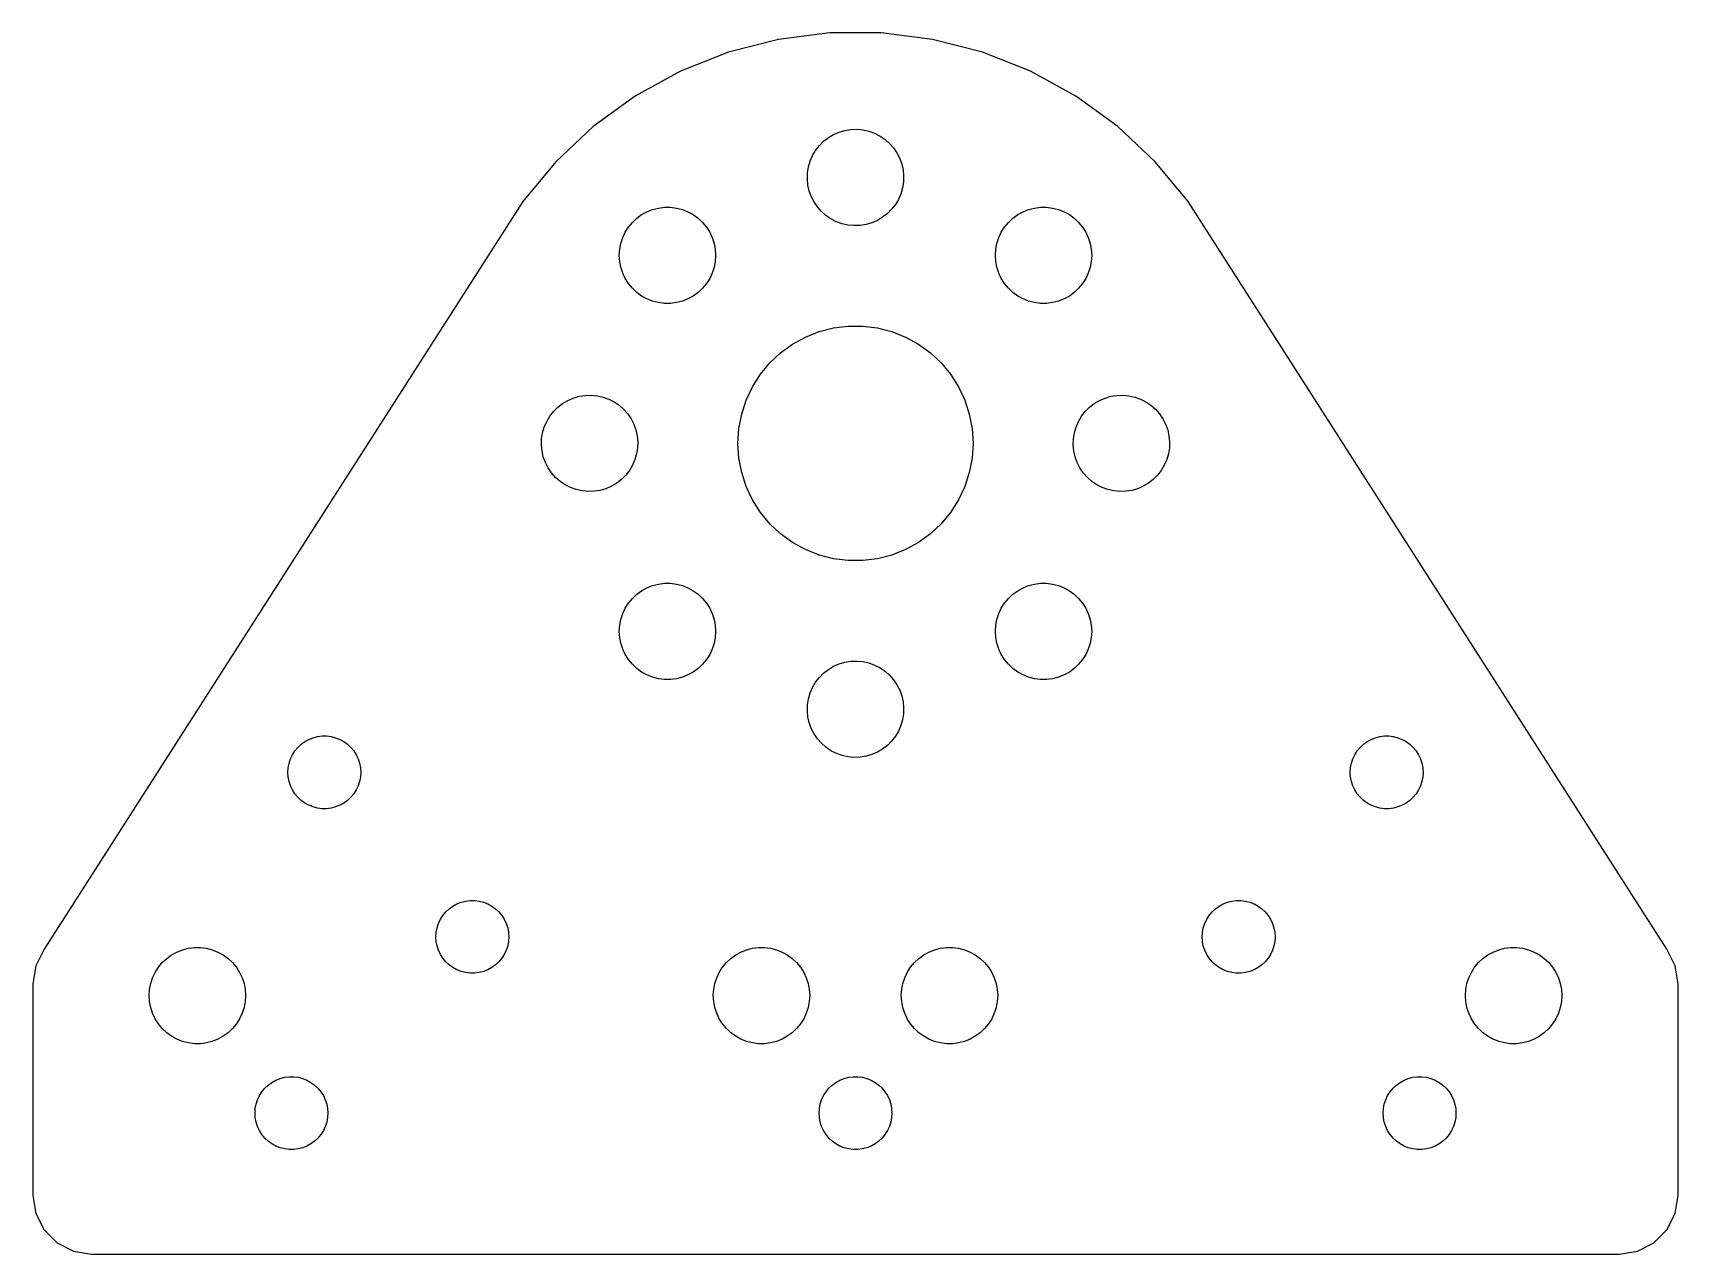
# Model space of a CAD drawing. Header units: metres. Extents: x -35 to 35, y -34.5 to 17.5.
import ezdxf

# ---------------------------------------------------------------- set-up
doc = ezdxf.new("R2010")
doc.units = ezdxf.units.M

msp = doc.modelspace()

# ---------------------------------------------------------------- linework, layer by layer
for p, q in [((-3.27916, 17.19), (-5.40779, 16.6435)), ((-1.09883, 17.4655), (-3.27916, 17.19)), ((1.09883, 17.4655), (-1.09883, 17.4655)), ((3.27916, 17.19), (1.09883, 17.4655)), ((5.40779, 16.6435), (3.27916, 17.19)), ((-5.40779, 16.6435), (-7.45113, 15.8345)), ((7.45113, 15.8345), (5.40779, 16.6435)), ((-7.45113, 15.8345), (-9.37697, 14.7757)), ((9.37697, 14.7757), (7.45113, 15.8345)), ((-9.37697, 14.7757), (-11.1549, 13.484)), ((11.1549, 13.484), (9.37697, 14.7757)), ((-11.1549, 13.484), (-12.7569, 11.9796)), ((-0.694412, 13.2425), (-0.447189, 13.3143)), ((-0.447189, 13.3143), (-0.192917, 13.3546)), ((-0.192917, 13.3546), (0.064377, 13.3627)), ((0.064377, 13.3627), (0.320679, 13.3385)), ((0.320679, 13.3385), (0.57193, 13.2823)), ((12.7569, 11.9796), (11.1549, 13.484)), ((-1.69551, 12.466), (-1.53772, 12.6694)), ((-1.53772, 12.6694), (-1.35568, 12.8514)), ((-1.35568, 12.8514), (-1.15227, 13.0092)), ((-1.15227, 13.0092), (-0.930679, 13.1403)), ((-0.930679, 13.1403), (-0.694412, 13.2425)), ((0.57193, 13.2823), (0.814148, 13.1951)), ((0.814148, 13.1951), (1.04353, 13.0782)), ((1.04353, 13.0782), (1.25645, 12.9335)), ((1.25645, 12.9335), (1.44955, 12.7633)), ((1.44955, 12.7633), (1.61981, 12.5702)), ((-12.7569, 11.9796), (-14.1578, 10.2862)), ((-2.00063, 11.7609), (-1.9288, 12.0081)), ((-1.9288, 12.0081), (-1.82655, 12.2444)), ((-1.82655, 12.2444), (-1.69551, 12.466)), ((1.61981, 12.5702), (1.76451, 12.3572)), ((1.76451, 12.3572), (1.88139, 12.1279)), ((1.88139, 12.1279), (1.9686, 11.8856)), ((14.1578, 10.2862), (12.7569, 11.9796)), ((-2.04898, 11.2493), (-2.04089, 11.5066)), ((-2.02475, 10.993), (-2.04898, 11.2493)), ((-2.04089, 11.5066), (-2.00063, 11.7609)), ((1.9686, 11.8856), (2.02475, 11.6344)), ((2.02475, 11.6344), (2.04898, 11.3781)), ((2.04898, 11.3781), (2.04089, 11.1208)), ((-1.9686, 10.7418), (-2.02475, 10.993)), ((-1.88139, 10.4995), (-1.9686, 10.7418)), ((1.9288, 10.6193), (1.82655, 10.383)), ((2.00063, 10.8665), (1.9288, 10.6193)), ((2.04089, 11.1208), (2.00063, 10.8665)), ((-14.1578, 10.2862), (-34.5225, -21.5305)), ((-9.09843, 9.73087), (-8.87283, 9.85489)), ((-8.87283, 9.85489), (-8.63348, 9.94966)), ((-8.63348, 9.94966), (-8.38412, 10.0137)), ((-8.38412, 10.0137), (-8.12871, 10.0459)), ((-8.12871, 10.0459), (-7.87128, 10.0459)), ((-7.87128, 10.0459), (-7.61586, 10.0137)), ((-7.61586, 10.0137), (-7.3665, 9.94966)), ((-7.3665, 9.94966), (-7.12715, 9.85489)), ((-7.12715, 9.85489), (-6.90155, 9.73087)), ((-1.76451, 10.2702), (-1.88139, 10.4995)), ((-1.61981, 10.0572), (-1.76451, 10.2702)), ((-1.44955, 9.86414), (-1.61981, 10.0572)), ((-1.25645, 9.69388), (-1.44955, 9.86414)), ((1.53772, 9.95801), (1.35568, 9.77597)), ((1.69551, 10.1614), (1.53772, 9.95801)), ((1.82655, 10.383), (1.69551, 10.1614)), ((6.90155, 9.73087), (7.12715, 9.85489)), ((7.12715, 9.85489), (7.3665, 9.94966)), ((7.3665, 9.94966), (7.61586, 10.0137)), ((7.61586, 10.0137), (7.87128, 10.0459)), ((7.87128, 10.0459), (8.12871, 10.0459)), ((8.12871, 10.0459), (8.38412, 10.0137)), ((8.38412, 10.0137), (8.63348, 9.94966)), ((8.63348, 9.94966), (8.87283, 9.85489)), ((8.87283, 9.85489), (9.09843, 9.73087)), ((34.5225, -21.5305), (14.1578, 10.2862)), ((-9.79642, 8.98759), (-9.65848, 9.20496)), ((-9.65848, 9.20496), (-9.49438, 9.40332)), ((-9.49438, 9.40332), (-9.30672, 9.57954)), ((-9.30672, 9.57954), (-9.09843, 9.73087)), ((-6.90155, 9.73087), (-6.69327, 9.57954)), ((-6.69327, 9.57954), (-6.5056, 9.40332)), ((-6.5056, 9.40332), (-6.34151, 9.20496)), ((-6.34151, 9.20496), (-6.20357, 8.98759)), ((-1.04353, 9.54918), (-1.25645, 9.69388)), ((-0.814148, 9.4323), (-1.04353, 9.54918)), ((-0.57193, 9.34509), (-0.814148, 9.4323)), ((-0.320679, 9.28894), (-0.57193, 9.34509)), ((-0.064377, 9.26471), (-0.320679, 9.28894)), ((0.192917, 9.2728), (-0.064377, 9.26471)), ((0.447189, 9.31306), (0.192917, 9.2728)), ((0.694412, 9.3849), (0.447189, 9.31306)), ((0.930679, 9.48714), (0.694412, 9.3849)), ((1.15227, 9.61818), (0.930679, 9.48714)), ((1.35568, 9.77597), (1.15227, 9.61818)), ((6.20357, 8.98759), (6.34151, 9.20496)), ((6.34151, 9.20496), (6.5056, 9.40332)), ((6.5056, 9.40332), (6.69327, 9.57954)), ((6.69327, 9.57954), (6.90155, 9.73087)), ((9.09843, 9.73087), (9.30672, 9.57954)), ((9.30672, 9.57954), (9.49438, 9.40332)), ((9.49438, 9.40332), (9.65848, 9.20496)), ((9.65848, 9.20496), (9.79642, 8.98759)), ((-10.0338, 8.25693), (-9.98558, 8.50981)), ((-9.98558, 8.50981), (-9.90604, 8.75465)), ((-9.90604, 8.75465), (-9.79642, 8.98759)), ((-6.20357, 8.98759), (-6.09395, 8.75465)), ((-6.09395, 8.75465), (-6.0144, 8.50981)), ((-6.0144, 8.50981), (-5.96616, 8.25693)), ((5.96616, 8.25693), (6.0144, 8.50981)), ((6.0144, 8.50981), (6.09395, 8.75465)), ((6.09395, 8.75465), (6.20357, 8.98759)), ((9.79642, 8.98759), (9.90604, 8.75465)), ((9.90604, 8.75465), (9.98558, 8.50981)), ((9.98558, 8.50981), (10.0338, 8.25693)), ((-10.05, 8), (-10.0338, 8.25693)), ((-10.0338, 7.74306), (-10.05, 8)), ((-9.98558, 7.49017), (-10.0338, 7.74306)), ((-5.96616, 7.74306), (-6.0144, 7.49017)), ((-5.96616, 8.25693), (-5.95, 8)), ((-5.95, 8), (-5.96616, 7.74306)), ((5.95, 8), (5.96616, 8.25693)), ((5.96616, 7.74306), (5.95, 8)), ((6.0144, 7.49017), (5.96616, 7.74306)), ((10.0338, 7.74306), (9.98558, 7.49017)), ((10.0338, 8.25693), (10.05, 8)), ((10.05, 8), (10.0338, 7.74306)), ((-9.90604, 7.24533), (-9.98558, 7.49017)), ((-9.79642, 7.01239), (-9.90604, 7.24533)), ((-9.65848, 6.79503), (-9.79642, 7.01239)), ((-6.20357, 7.01239), (-6.34151, 6.79503)), ((-6.09395, 7.24533), (-6.20357, 7.01239)), ((-6.0144, 7.49017), (-6.09395, 7.24533)), ((6.09395, 7.24533), (6.0144, 7.49017)), ((6.20357, 7.01239), (6.09395, 7.24533)), ((6.34151, 6.79503), (6.20357, 7.01239)), ((9.79642, 7.01239), (9.65848, 6.79503)), ((9.90604, 7.24533), (9.79642, 7.01239)), ((9.98558, 7.49017), (9.90604, 7.24533)), ((-9.49438, 6.59666), (-9.65848, 6.79503)), ((-9.30672, 6.42044), (-9.49438, 6.59666)), ((-9.09843, 6.26912), (-9.30672, 6.42044)), ((-6.69327, 6.42044), (-6.90155, 6.26912)), ((-6.5056, 6.59666), (-6.69327, 6.42044)), ((-6.34151, 6.79503), (-6.5056, 6.59666)), ((6.5056, 6.59666), (6.34151, 6.79503)), ((6.69327, 6.42044), (6.5056, 6.59666)), ((6.90155, 6.26912), (6.69327, 6.42044)), ((9.30672, 6.42044), (9.09843, 6.26912)), ((9.49438, 6.59666), (9.30672, 6.42044)), ((9.65848, 6.79503), (9.49438, 6.59666)), ((-8.87283, 6.1451), (-9.09843, 6.26912)), ((-8.63348, 6.05032), (-8.87283, 6.1451)), ((-8.38412, 5.9863), (-8.63348, 6.05032)), ((-8.12871, 5.95404), (-8.38412, 5.9863)), ((-7.87128, 5.95404), (-8.12871, 5.95404)), ((-7.61586, 5.9863), (-7.87128, 5.95404)), ((-7.3665, 6.05032), (-7.61586, 5.9863)), ((-7.12715, 6.1451), (-7.3665, 6.05032)), ((-6.90155, 6.26912), (-7.12715, 6.1451)), ((7.12715, 6.1451), (6.90155, 6.26912)), ((7.3665, 6.05032), (7.12715, 6.1451)), ((7.61586, 5.9863), (7.3665, 6.05032)), ((7.87128, 5.95404), (7.61586, 5.9863)), ((8.12871, 5.95404), (7.87128, 5.95404)), ((8.38412, 5.9863), (8.12871, 5.95404)), ((8.63348, 6.05032), (8.38412, 5.9863)), ((8.87283, 6.1451), (8.63348, 6.05032)), ((9.09843, 6.26912), (8.87283, 6.1451)), ((-1.54507, 4.75528), (-0.936905, 4.91142)), ((-0.936905, 4.91142), (-0.31395, 4.99013)), ((-0.31395, 4.99013), (0.31395, 4.99013)), ((0.31395, 4.99013), (0.936905, 4.91142)), ((0.936905, 4.91142), (1.54507, 4.75528)), ((-3.18712, 3.85255), (-2.67912, 4.22163)), ((-2.67912, 4.22163), (-2.12889, 4.52412)), ((-2.12889, 4.52412), (-1.54507, 4.75528)), ((1.54507, 4.75528), (2.12889, 4.52412)), ((2.12889, 4.52412), (2.67912, 4.22163)), ((2.67912, 4.22163), (3.18712, 3.85255)), ((-3.64484, 3.42273), (-3.18712, 3.85255)), ((3.18712, 3.85255), (3.64484, 3.42273)), ((-4.38153, 2.40877), (-4.04507, 2.93892)), ((-4.04507, 2.93892), (-3.64484, 3.42273)), ((3.64484, 3.42273), (4.04507, 2.93892)), ((4.04507, 2.93892), (4.38153, 2.40877)), ((-4.64888, 1.84062), (-4.38153, 2.40877)), ((4.38153, 2.40877), (4.64888, 1.84062)), ((-12.8514, 1.35568), (-12.6694, 1.53772)), ((-12.6694, 1.53772), (-12.466, 1.69551)), ((-12.466, 1.69551), (-12.2444, 1.82655)), ((-12.2444, 1.82655), (-12.0081, 1.9288)), ((-12.0081, 1.9288), (-11.7609, 2.00063)), ((-11.7609, 2.00063), (-11.5066, 2.04089)), ((-11.5066, 2.04089), (-11.2493, 2.04898)), ((-11.2493, 2.04898), (-10.993, 2.02475)), ((-10.993, 2.02475), (-10.7418, 1.9686)), ((-10.7418, 1.9686), (-10.4995, 1.88139)), ((-10.4995, 1.88139), (-10.2702, 1.76451)), ((-10.2702, 1.76451), (-10.0572, 1.61981)), ((-10.0572, 1.61981), (-9.86414, 1.44955)), ((-9.86414, 1.44955), (-9.69388, 1.25645)), ((-4.84291, 1.24344), (-4.64888, 1.84062)), ((4.64888, 1.84062), (4.84291, 1.24344)), ((9.77597, 1.35568), (9.95801, 1.53772)), ((9.95801, 1.53772), (10.1614, 1.69551)), ((10.1614, 1.69551), (10.383, 1.82655)), ((10.383, 1.82655), (10.6193, 1.9288)), ((10.6193, 1.9288), (10.8665, 2.00063)), ((10.8665, 2.00063), (11.1208, 2.04089)), ((11.1208, 2.04089), (11.3781, 2.04898)), ((11.3781, 2.04898), (11.6344, 2.02475)), ((11.6344, 2.02475), (11.8856, 1.9686)), ((11.8856, 1.9686), (12.1279, 1.88139)), ((12.1279, 1.88139), (12.3572, 1.76451)), ((12.3572, 1.76451), (12.5702, 1.61981)), ((12.5702, 1.61981), (12.7633, 1.44955)), ((12.7633, 1.44955), (12.9335, 1.25645)), ((-13.2425, 0.694412), (-13.1403, 0.930679)), ((-13.1403, 0.930679), (-13.0092, 1.15227)), ((-13.0092, 1.15227), (-12.8514, 1.35568)), ((-9.69388, 1.25645), (-9.54918, 1.04353)), ((-9.54918, 1.04353), (-9.4323, 0.814148)), ((-9.4323, 0.814148), (-9.34509, 0.57193)), ((-4.96057, 0.626663), (-4.84291, 1.24344)), ((4.84291, 1.24344), (4.96057, 0.626663)), ((9.3849, 0.694412), (9.48714, 0.930679)), ((9.48714, 0.930679), (9.61818, 1.15227)), ((9.61818, 1.15227), (9.77597, 1.35568)), ((12.9335, 1.25645), (13.0782, 1.04353)), ((13.0782, 1.04353), (13.1951, 0.814148)), ((13.1951, 0.814148), (13.2823, 0.57193)), ((-13.3627, -0.064377), (-13.3546, 0.192917)), ((-13.3546, 0.192917), (-13.3143, 0.447189)), ((-13.3143, 0.447189), (-13.2425, 0.694412)), ((-9.34509, 0.57193), (-9.28894, 0.320679)), ((-9.28894, 0.320679), (-9.26471, 0.064377)), ((-9.26471, 0.064377), (-9.2728, -0.192917)), ((-5, 0), (-4.96057, 0.626663)), ((-4.96057, -0.626663), (-5, 0)), ((4.96057, 0.626663), (5, 0)), ((5, 0), (4.96057, -0.626663)), ((9.26471, -0.064377), (9.2728, 0.192917)), ((9.2728, 0.192917), (9.31306, 0.447189)), ((9.31306, 0.447189), (9.3849, 0.694412)), ((13.2823, 0.57193), (13.3385, 0.320679)), ((13.3385, 0.320679), (13.3627, 0.064377)), ((13.3627, 0.064377), (13.3546, -0.192917)), ((-13.3385, -0.320679), (-13.3627, -0.064377)), ((-13.2823, -0.57193), (-13.3385, -0.320679)), ((-13.1951, -0.814148), (-13.2823, -0.57193)), ((-9.3849, -0.694412), (-9.48714, -0.930679)), ((-9.31306, -0.447189), (-9.3849, -0.694412)), ((-9.2728, -0.192917), (-9.31306, -0.447189)), ((-4.84291, -1.24344), (-4.96057, -0.626663)), ((4.96057, -0.626663), (4.84291, -1.24344)), ((9.28894, -0.320679), (9.26471, -0.064377)), ((9.34509, -0.57193), (9.28894, -0.320679)), ((9.4323, -0.814148), (9.34509, -0.57193)), ((13.2425, -0.694412), (13.1403, -0.930679)), ((13.3143, -0.447189), (13.2425, -0.694412)), ((13.3546, -0.192917), (13.3143, -0.447189)), ((-13.0782, -1.04353), (-13.1951, -0.814148)), ((-12.9335, -1.25645), (-13.0782, -1.04353)), ((-12.7633, -1.44955), (-12.9335, -1.25645)), ((-9.77597, -1.35568), (-9.95801, -1.53772)), ((-9.61818, -1.15227), (-9.77597, -1.35568)), ((-9.48714, -0.930679), (-9.61818, -1.15227)), ((-4.64888, -1.84062), (-4.84291, -1.24344)), ((4.84291, -1.24344), (4.64888, -1.84062)), ((9.54918, -1.04353), (9.4323, -0.814148)), ((9.69388, -1.25645), (9.54918, -1.04353)), ((9.86414, -1.44955), (9.69388, -1.25645)), ((12.8514, -1.35568), (12.6694, -1.53772)), ((13.0092, -1.15227), (12.8514, -1.35568)), ((13.1403, -0.930679), (13.0092, -1.15227)), ((-12.5702, -1.61981), (-12.7633, -1.44955)), ((-12.3572, -1.76451), (-12.5702, -1.61981)), ((-12.1279, -1.88139), (-12.3572, -1.76451)), ((-11.8856, -1.9686), (-12.1279, -1.88139)), ((-11.6344, -2.02475), (-11.8856, -1.9686)), ((-11.3781, -2.04898), (-11.6344, -2.02475)), ((-11.1208, -2.04089), (-11.3781, -2.04898)), ((-10.8665, -2.00063), (-11.1208, -2.04089)), ((-10.6193, -1.9288), (-10.8665, -2.00063)), ((-10.383, -1.82655), (-10.6193, -1.9288)), ((-10.1614, -1.69551), (-10.383, -1.82655)), ((-9.95801, -1.53772), (-10.1614, -1.69551)), ((-4.38153, -2.40877), (-4.64888, -1.84062)), ((4.64888, -1.84062), (4.38153, -2.40877)), ((10.0572, -1.61981), (9.86414, -1.44955)), ((10.2702, -1.76451), (10.0572, -1.61981)), ((10.4995, -1.88139), (10.2702, -1.76451)), ((10.7418, -1.9686), (10.4995, -1.88139)), ((10.993, -2.02475), (10.7418, -1.9686)), ((11.2493, -2.04898), (10.993, -2.02475)), ((11.5066, -2.04089), (11.2493, -2.04898)), ((11.7609, -2.00063), (11.5066, -2.04089)), ((12.0081, -1.9288), (11.7609, -2.00063)), ((12.2444, -1.82655), (12.0081, -1.9288)), ((12.466, -1.69551), (12.2444, -1.82655)), ((12.6694, -1.53772), (12.466, -1.69551)), ((-4.04507, -2.93892), (-4.38153, -2.40877)), ((4.38153, -2.40877), (4.04507, -2.93892)), ((-3.64484, -3.42273), (-4.04507, -2.93892)), ((-3.18712, -3.85255), (-3.64484, -3.42273)), ((3.64484, -3.42273), (3.18712, -3.85255)), ((4.04507, -2.93892), (3.64484, -3.42273)), ((-2.67912, -4.22163), (-3.18712, -3.85255)), ((3.18712, -3.85255), (2.67912, -4.22163)), ((-2.12889, -4.52412), (-2.67912, -4.22163)), ((-1.54507, -4.75528), (-2.12889, -4.52412)), ((-0.936905, -4.91142), (-1.54507, -4.75528)), ((1.54507, -4.75528), (0.936905, -4.91142)), ((2.12889, -4.52412), (1.54507, -4.75528)), ((2.67912, -4.22163), (2.12889, -4.52412)), ((-0.31395, -4.99013), (-0.936905, -4.91142)), ((0.31395, -4.99013), (-0.31395, -4.99013)), ((0.936905, -4.91142), (0.31395, -4.99013)), ((-9.30672, -6.42044), (-9.09843, -6.26912)), ((-9.09843, -6.26912), (-8.87283, -6.1451)), ((-8.87283, -6.1451), (-8.63348, -6.05032)), ((-8.63348, -6.05032), (-8.38412, -5.9863)), ((-8.38412, -5.9863), (-8.12871, -5.95404)), ((-8.12871, -5.95404), (-7.87128, -5.95404)), ((-7.87128, -5.95404), (-7.61586, -5.9863)), ((-7.61586, -5.9863), (-7.3665, -6.05032)), ((-7.3665, -6.05032), (-7.12715, -6.1451)), ((-7.12715, -6.1451), (-6.90155, -6.26912)), ((-6.90155, -6.26912), (-6.69327, -6.42044)), ((6.69327, -6.42044), (6.90155, -6.26912)), ((6.90155, -6.26912), (7.12715, -6.1451)), ((7.12715, -6.1451), (7.3665, -6.05032)), ((7.3665, -6.05032), (7.61586, -5.9863)), ((7.61586, -5.9863), (7.87128, -5.95404)), ((7.87128, -5.95404), (8.12871, -5.95404)), ((8.12871, -5.95404), (8.38412, -5.9863)), ((8.38412, -5.9863), (8.63348, -6.05032)), ((8.63348, -6.05032), (8.87283, -6.1451)), ((8.87283, -6.1451), (9.09843, -6.26912)), ((9.09843, -6.26912), (9.30672, -6.42044)), ((-9.79642, -7.01239), (-9.65848, -6.79503)), ((-9.65848, -6.79503), (-9.49438, -6.59666)), ((-9.49438, -6.59666), (-9.30672, -6.42044)), ((-6.69327, -6.42044), (-6.5056, -6.59666)), ((-6.5056, -6.59666), (-6.34151, -6.79503)), ((-6.34151, -6.79503), (-6.20357, -7.01239)), ((6.20357, -7.01239), (6.34151, -6.79503)), ((6.34151, -6.79503), (6.5056, -6.59666)), ((6.5056, -6.59666), (6.69327, -6.42044)), ((9.30672, -6.42044), (9.49438, -6.59666)), ((9.49438, -6.59666), (9.65848, -6.79503)), ((9.65848, -6.79503), (9.79642, -7.01239)), ((-10.0338, -7.74306), (-9.98558, -7.49017)), ((-9.98558, -7.49017), (-9.90604, -7.24533)), ((-9.90604, -7.24533), (-9.79642, -7.01239)), ((-6.20357, -7.01239), (-6.09395, -7.24533)), ((-6.09395, -7.24533), (-6.0144, -7.49017)), ((-6.0144, -7.49017), (-5.96616, -7.74306)), ((5.96616, -7.74306), (6.0144, -7.49017)), ((6.0144, -7.49017), (6.09395, -7.24533)), ((6.09395, -7.24533), (6.20357, -7.01239)), ((9.79642, -7.01239), (9.90604, -7.24533)), ((9.90604, -7.24533), (9.98558, -7.49017)), ((9.98558, -7.49017), (10.0338, -7.74306)), ((-10.05, -8), (-10.0338, -7.74306)), ((-10.0338, -8.25693), (-10.05, -8)), ((-9.98558, -8.50981), (-10.0338, -8.25693)), ((-5.96616, -8.25693), (-6.0144, -8.50981)), ((-5.96616, -7.74306), (-5.95, -8)), ((-5.95, -8), (-5.96616, -8.25693)), ((5.95, -8), (5.96616, -7.74306)), ((5.96616, -8.25693), (5.95, -8)), ((6.0144, -8.50981), (5.96616, -8.25693)), ((10.0338, -8.25693), (9.98558, -8.50981)), ((10.0338, -7.74306), (10.05, -8)), ((10.05, -8), (10.0338, -8.25693)), ((-9.90604, -8.75465), (-9.98558, -8.50981)), ((-9.79642, -8.98759), (-9.90604, -8.75465)), ((-9.65848, -9.20496), (-9.79642, -8.98759)), ((-6.20357, -8.98759), (-6.34151, -9.20496)), ((-6.09395, -8.75465), (-6.20357, -8.98759)), ((-6.0144, -8.50981), (-6.09395, -8.75465)), ((6.09395, -8.75465), (6.0144, -8.50981)), ((6.20357, -8.98759), (6.09395, -8.75465)), ((6.34151, -9.20496), (6.20357, -8.98759)), ((9.79642, -8.98759), (9.65848, -9.20496)), ((9.90604, -8.75465), (9.79642, -8.98759)), ((9.98558, -8.50981), (9.90604, -8.75465)), ((-9.49438, -9.40332), (-9.65848, -9.20496)), ((-9.30672, -9.57954), (-9.49438, -9.40332)), ((-9.09843, -9.73087), (-9.30672, -9.57954)), ((-8.87283, -9.85489), (-9.09843, -9.73087)), ((-6.90155, -9.73087), (-7.12715, -9.85489)), ((-6.69327, -9.57954), (-6.90155, -9.73087)), ((-6.5056, -9.40332), (-6.69327, -9.57954)), ((-6.34151, -9.20496), (-6.5056, -9.40332)), ((-1.53772, -9.95801), (-1.35568, -9.77597)), ((-1.35568, -9.77597), (-1.15227, -9.61818)), ((-1.15227, -9.61818), (-0.930679, -9.48714)), ((-0.930679, -9.48714), (-0.694412, -9.3849)), ((-0.694412, -9.3849), (-0.447189, -9.31306)), ((-0.447189, -9.31306), (-0.192917, -9.2728)), ((-0.192917, -9.2728), (0.064377, -9.26471)), ((0.064377, -9.26471), (0.320679, -9.28894)), ((0.320679, -9.28894), (0.57193, -9.34509)), ((0.57193, -9.34509), (0.814148, -9.4323)), ((0.814148, -9.4323), (1.04353, -9.54918)), ((1.04353, -9.54918), (1.25645, -9.69388)), ((1.25645, -9.69388), (1.44955, -9.86414)), ((6.5056, -9.40332), (6.34151, -9.20496)), ((6.69327, -9.57954), (6.5056, -9.40332)), ((6.90155, -9.73087), (6.69327, -9.57954)), ((7.12715, -9.85489), (6.90155, -9.73087)), ((9.09843, -9.73087), (8.87283, -9.85489)), ((9.30672, -9.57954), (9.09843, -9.73087)), ((9.49438, -9.40332), (9.30672, -9.57954)), ((9.65848, -9.20496), (9.49438, -9.40332)), ((-8.63348, -9.94966), (-8.87283, -9.85489)), ((-8.38412, -10.0137), (-8.63348, -9.94966)), ((-8.12871, -10.0459), (-8.38412, -10.0137)), ((-7.87128, -10.0459), (-8.12871, -10.0459)), ((-7.61586, -10.0137), (-7.87128, -10.0459)), ((-7.3665, -9.94966), (-7.61586, -10.0137)), ((-7.12715, -9.85489), (-7.3665, -9.94966)), ((-1.9288, -10.6193), (-1.82655, -10.383)), ((-1.82655, -10.383), (-1.69551, -10.1614)), ((-1.69551, -10.1614), (-1.53772, -9.95801)), ((1.44955, -9.86414), (1.61981, -10.0572)), ((1.61981, -10.0572), (1.76451, -10.2702)), ((1.76451, -10.2702), (1.88139, -10.4995)), ((1.88139, -10.4995), (1.9686, -10.7418)), ((7.3665, -9.94966), (7.12715, -9.85489)), ((7.61586, -10.0137), (7.3665, -9.94966)), ((7.87128, -10.0459), (7.61586, -10.0137)), ((8.12871, -10.0459), (7.87128, -10.0459)), ((8.38412, -10.0137), (8.12871, -10.0459)), ((8.63348, -9.94966), (8.38412, -10.0137)), ((8.87283, -9.85489), (8.63348, -9.94966)), ((-2.04898, -11.3781), (-2.04089, -11.1208)), ((-2.04089, -11.1208), (-2.00063, -10.8665)), ((-2.00063, -10.8665), (-1.9288, -10.6193)), ((1.9686, -10.7418), (2.02475, -10.993)), ((2.02475, -10.993), (2.04898, -11.2493)), ((-2.02475, -11.6344), (-2.04898, -11.3781)), ((-1.9686, -11.8856), (-2.02475, -11.6344)), ((-1.88139, -12.1279), (-1.9686, -11.8856)), ((2.00063, -11.7609), (1.9288, -12.0081)), ((2.04089, -11.5066), (2.00063, -11.7609)), ((2.04898, -11.2493), (2.04089, -11.5066)), ((-23.4305, -12.6913), (-23.2599, -12.5975)), ((-23.2599, -12.5975), (-23.079, -12.5258)), ((-23.079, -12.5258), (-22.8904, -12.4774)), ((-22.8904, -12.4774), (-22.6973, -12.453)), ((-22.6973, -12.453), (-22.5027, -12.453)), ((-22.5027, -12.453), (-22.3096, -12.4774)), ((-22.3096, -12.4774), (-22.121, -12.5258)), ((-22.121, -12.5258), (-21.94, -12.5975)), ((-21.94, -12.5975), (-21.7695, -12.6913)), ((-1.76451, -12.3572), (-1.88139, -12.1279)), ((-1.61981, -12.5702), (-1.76451, -12.3572)), ((-1.44955, -12.7633), (-1.61981, -12.5702)), ((1.69551, -12.466), (1.53772, -12.6694)), ((1.82655, -12.2444), (1.69551, -12.466)), ((1.9288, -12.0081), (1.82655, -12.2444)), ((21.7695, -12.6913), (21.94, -12.5975)), ((21.94, -12.5975), (22.121, -12.5258)), ((22.121, -12.5258), (22.3096, -12.4774)), ((22.3096, -12.4774), (22.5027, -12.453)), ((22.5027, -12.453), (22.6973, -12.453)), ((22.6973, -12.453), (22.8904, -12.4774)), ((22.8904, -12.4774), (23.079, -12.5258)), ((23.079, -12.5258), (23.2599, -12.5975)), ((23.2599, -12.5975), (23.4305, -12.6913)), ((-24.0412, -13.4294), (-23.9583, -13.2533)), ((-23.9583, -13.2533), (-23.854, -13.0889)), ((-23.854, -13.0889), (-23.7299, -12.9389)), ((-23.7299, -12.9389), (-23.588, -12.8057)), ((-23.588, -12.8057), (-23.4305, -12.6913)), ((-21.7695, -12.6913), (-21.612, -12.8057)), ((-21.612, -12.8057), (-21.4701, -12.9389)), ((-21.4701, -12.9389), (-21.346, -13.0889)), ((-21.346, -13.0889), (-21.2417, -13.2533)), ((-21.2417, -13.2533), (-21.1588, -13.4294)), ((-1.25645, -12.9335), (-1.44955, -12.7633)), ((-1.04353, -13.0782), (-1.25645, -12.9335)), ((-0.814148, -13.1951), (-1.04353, -13.0782)), ((-0.57193, -13.2823), (-0.814148, -13.1951)), ((-0.320679, -13.3385), (-0.57193, -13.2823)), ((0.694412, -13.2425), (0.447189, -13.3143)), ((0.930679, -13.1403), (0.694412, -13.2425)), ((1.15227, -13.0092), (0.930679, -13.1403)), ((1.35568, -12.8514), (1.15227, -13.0092)), ((1.53772, -12.6694), (1.35568, -12.8514)), ((21.1588, -13.4294), (21.2417, -13.2533)), ((21.2417, -13.2533), (21.346, -13.0889)), ((21.346, -13.0889), (21.4701, -12.9389)), ((21.4701, -12.9389), (21.612, -12.8057)), ((21.612, -12.8057), (21.7695, -12.6913)), ((23.4305, -12.6913), (23.588, -12.8057)), ((23.588, -12.8057), (23.7299, -12.9389)), ((23.7299, -12.9389), (23.854, -13.0889)), ((23.854, -13.0889), (23.9583, -13.2533)), ((23.9583, -13.2533), (24.0412, -13.4294)), ((-24.15, -14), (-24.1378, -13.8057)), ((-24.1378, -14.1943), (-24.15, -14)), ((-24.1378, -13.8057), (-24.1013, -13.6145)), ((-24.1013, -13.6145), (-24.0412, -13.4294)), ((-21.1588, -13.4294), (-21.0987, -13.6145)), ((-21.0987, -13.6145), (-21.0622, -13.8057)), ((-21.0622, -13.8057), (-21.05, -14)), ((-21.05, -14), (-21.0622, -14.1943)), ((-0.064377, -13.3627), (-0.320679, -13.3385)), ((0.192917, -13.3546), (-0.064377, -13.3627)), ((0.447189, -13.3143), (0.192917, -13.3546)), ((21.05, -14), (21.0622, -13.8057)), ((21.0622, -14.1943), (21.05, -14)), ((21.0622, -13.8057), (21.0987, -13.6145)), ((21.0987, -13.6145), (21.1588, -13.4294)), ((24.0412, -13.4294), (24.1013, -13.6145)), ((24.1013, -13.6145), (24.1378, -13.8057)), ((24.1378, -13.8057), (24.15, -14)), ((24.15, -14), (24.1378, -14.1943)), ((-24.1013, -14.3855), (-24.1378, -14.1943)), ((-24.0412, -14.5706), (-24.1013, -14.3855)), ((-23.9583, -14.7467), (-24.0412, -14.5706)), ((-21.1588, -14.5706), (-21.2417, -14.7467)), ((-21.0987, -14.3855), (-21.1588, -14.5706)), ((-21.0622, -14.1943), (-21.0987, -14.3855)), ((21.0987, -14.3855), (21.0622, -14.1943)), ((21.1588, -14.5706), (21.0987, -14.3855)), ((21.2417, -14.7467), (21.1588, -14.5706)), ((24.0412, -14.5706), (23.9583, -14.7467)), ((24.1013, -14.3855), (24.0412, -14.5706)), ((24.1378, -14.1943), (24.1013, -14.3855)), ((-23.854, -14.9111), (-23.9583, -14.7467)), ((-23.7299, -15.061), (-23.854, -14.9111)), ((-23.588, -15.1943), (-23.7299, -15.061)), ((-23.4305, -15.3087), (-23.588, -15.1943)), ((-23.2599, -15.4025), (-23.4305, -15.3087)), ((-21.7695, -15.3087), (-21.94, -15.4025)), ((-21.612, -15.1943), (-21.7695, -15.3087)), ((-21.4701, -15.061), (-21.612, -15.1943)), ((-21.346, -14.9111), (-21.4701, -15.061)), ((-21.2417, -14.7467), (-21.346, -14.9111)), ((21.346, -14.9111), (21.2417, -14.7467)), ((21.4701, -15.061), (21.346, -14.9111)), ((21.612, -15.1943), (21.4701, -15.061)), ((21.7695, -15.3087), (21.612, -15.1943)), ((21.94, -15.4025), (21.7695, -15.3087)), ((23.4305, -15.3087), (23.2599, -15.4025)), ((23.588, -15.1943), (23.4305, -15.3087)), ((23.7299, -15.061), (23.588, -15.1943)), ((23.854, -14.9111), (23.7299, -15.061)), ((23.9583, -14.7467), (23.854, -14.9111)), ((-23.079, -15.4741), (-23.2599, -15.4025)), ((-22.8904, -15.5225), (-23.079, -15.4741)), ((-22.6973, -15.5469), (-22.8904, -15.5225)), ((-22.5027, -15.5469), (-22.6973, -15.5469)), ((-22.3096, -15.5225), (-22.5027, -15.5469)), ((-22.121, -15.4741), (-22.3096, -15.5225)), ((-21.94, -15.4025), (-22.121, -15.4741)), ((22.121, -15.4741), (21.94, -15.4025)), ((22.3096, -15.5225), (22.121, -15.4741)), ((22.5027, -15.5469), (22.3096, -15.5225)), ((22.6973, -15.5469), (22.5027, -15.5469)), ((22.8904, -15.5225), (22.6973, -15.5469)), ((23.079, -15.4741), (22.8904, -15.5225)), ((23.2599, -15.4025), (23.079, -15.4741)), ((-17.1305, -19.6913), (-16.9599, -19.5975)), ((-16.9599, -19.5975), (-16.779, -19.5258)), ((-16.779, -19.5258), (-16.5904, -19.4774)), ((-16.5904, -19.4774), (-16.3973, -19.453)), ((-16.3973, -19.453), (-16.2027, -19.453)), ((-16.2027, -19.453), (-16.0096, -19.4774)), ((-16.0096, -19.4774), (-15.821, -19.5258)), ((-15.821, -19.5258), (-15.64, -19.5975)), ((-15.64, -19.5975), (-15.4695, -19.6913)), ((15.4695, -19.6913), (15.64, -19.5975)), ((15.64, -19.5975), (15.821, -19.5258)), ((15.821, -19.5258), (16.0096, -19.4774)), ((16.0096, -19.4774), (16.2027, -19.453)), ((16.2027, -19.453), (16.3973, -19.453)), ((16.3973, -19.453), (16.5904, -19.4774)), ((16.5904, -19.4774), (16.779, -19.5258)), ((16.779, -19.5258), (16.9599, -19.5975)), ((16.9599, -19.5975), (17.1305, -19.6913)), ((-17.7411, -20.4294), (-17.6583, -20.2533)), ((-17.6583, -20.2533), (-17.554, -20.0889)), ((-17.554, -20.0889), (-17.4299, -19.9389)), ((-17.4299, -19.9389), (-17.288, -19.8057)), ((-17.288, -19.8057), (-17.1305, -19.6913)), ((-15.4695, -19.6913), (-15.312, -19.8057)), ((-15.312, -19.8057), (-15.1701, -19.9389)), ((-15.1701, -19.9389), (-15.046, -20.0889)), ((-15.046, -20.0889), (-14.9417, -20.2533)), ((-14.9417, -20.2533), (-14.8588, -20.4294)), ((14.8588, -20.4294), (14.9417, -20.2533)), ((14.9417, -20.2533), (15.046, -20.0889)), ((15.046, -20.0889), (15.1701, -19.9389)), ((15.1701, -19.9389), (15.312, -19.8057)), ((15.312, -19.8057), (15.4695, -19.6913)), ((17.1305, -19.6913), (17.288, -19.8057)), ((17.288, -19.8057), (17.4299, -19.9389)), ((17.4299, -19.9389), (17.554, -20.0889)), ((17.554, -20.0889), (17.6583, -20.2533)), ((17.6583, -20.2533), (17.7411, -20.4294)), ((-17.85, -21), (-17.8378, -20.8057)), ((-17.8378, -20.8057), (-17.8013, -20.6145)), ((-17.8013, -20.6145), (-17.7411, -20.4294)), ((-14.8588, -20.4294), (-14.7987, -20.6145)), ((-14.7987, -20.6145), (-14.7622, -20.8057)), ((-14.7622, -20.8057), (-14.75, -21)), ((14.75, -21), (14.7622, -20.8057)), ((14.7622, -20.8057), (14.7987, -20.6145)), ((14.7987, -20.6145), (14.8588, -20.4294)), ((17.7411, -20.4294), (17.8013, -20.6145)), ((17.8013, -20.6145), (17.8378, -20.8057)), ((17.8378, -20.8057), (17.85, -21)), ((-34.5225, -21.5305), (-34.8776, -22.2274)), ((-29.0984, -21.7691), (-28.8728, -21.6451)), ((-28.8728, -21.6451), (-28.6335, -21.5503)), ((-28.6335, -21.5503), (-28.3841, -21.4863)), ((-28.3841, -21.4863), (-28.1287, -21.454)), ((-28.1287, -21.454), (-27.8713, -21.454)), ((-27.8713, -21.454), (-27.6159, -21.4863)), ((-27.6159, -21.4863), (-27.3665, -21.5503)), ((-27.3665, -21.5503), (-27.1272, -21.6451)), ((-27.1272, -21.6451), (-26.9016, -21.7691)), ((-17.8378, -21.1943), (-17.85, -21)), ((-17.8013, -21.3855), (-17.8378, -21.1943)), ((-17.7411, -21.5706), (-17.8013, -21.3855)), ((-17.6583, -21.7467), (-17.7411, -21.5706)), ((-14.8588, -21.5706), (-14.9417, -21.7467)), ((-14.7987, -21.3855), (-14.8588, -21.5706)), ((-14.7622, -21.1943), (-14.7987, -21.3855)), ((-14.75, -21), (-14.7622, -21.1943)), ((-5.09843, -21.7691), (-4.87283, -21.6451)), ((-4.87283, -21.6451), (-4.63348, -21.5503)), ((-4.63348, -21.5503), (-4.38412, -21.4863)), ((-4.38412, -21.4863), (-4.12871, -21.454)), ((-4.12871, -21.454), (-3.87128, -21.454)), ((-3.87128, -21.454), (-3.61586, -21.4863)), ((-3.61586, -21.4863), (-3.3665, -21.5503)), ((-3.3665, -21.5503), (-3.12715, -21.6451)), ((-3.12715, -21.6451), (-2.90155, -21.7691)), ((2.90155, -21.7691), (3.12715, -21.6451)), ((3.12715, -21.6451), (3.3665, -21.5503)), ((3.3665, -21.5503), (3.61586, -21.4863)), ((3.61586, -21.4863), (3.87128, -21.454)), ((3.87128, -21.454), (4.12871, -21.454)), ((4.12871, -21.454), (4.38412, -21.4863)), ((4.38412, -21.4863), (4.63348, -21.5503)), ((4.63348, -21.5503), (4.87283, -21.6451)), ((4.87283, -21.6451), (5.09843, -21.7691)), ((14.7622, -21.1943), (14.75, -21)), ((14.7987, -21.3855), (14.7622, -21.1943)), ((14.8588, -21.5706), (14.7987, -21.3855)), ((14.9417, -21.7467), (14.8588, -21.5706)), ((17.7411, -21.5706), (17.6583, -21.7467)), ((17.8013, -21.3855), (17.7411, -21.5706)), ((17.8378, -21.1943), (17.8013, -21.3855)), ((17.85, -21), (17.8378, -21.1943)), ((26.9016, -21.7691), (27.1272, -21.6451)), ((27.1272, -21.6451), (27.3665, -21.5503)), ((27.3665, -21.5503), (27.6159, -21.4863)), ((27.6159, -21.4863), (27.8713, -21.454)), ((27.8713, -21.454), (28.1287, -21.454)), ((28.1287, -21.454), (28.3841, -21.4863)), ((28.3841, -21.4863), (28.6335, -21.5503)), ((28.6335, -21.5503), (28.8728, -21.6451)), ((28.8728, -21.6451), (29.0984, -21.7691)), ((34.8776, -22.2274), (34.5225, -21.5305)), ((-34.8776, -22.2274), (-35, -23)), ((-29.7964, -22.5124), (-29.6585, -22.295)), ((-29.6585, -22.295), (-29.4944, -22.0967)), ((-29.4944, -22.0967), (-29.3067, -21.9204)), ((-29.3067, -21.9204), (-29.0984, -21.7691)), ((-26.9016, -21.7691), (-26.6933, -21.9204)), ((-26.6933, -21.9204), (-26.5056, -22.0967)), ((-26.5056, -22.0967), (-26.3415, -22.295)), ((-26.3415, -22.295), (-26.2036, -22.5124)), ((-17.554, -21.9111), (-17.6583, -21.7467)), ((-17.4299, -22.061), (-17.554, -21.9111)), ((-17.288, -22.1943), (-17.4299, -22.061)), ((-17.1305, -22.3087), (-17.288, -22.1943)), ((-16.9599, -22.4025), (-17.1305, -22.3087)), ((-15.4695, -22.3087), (-15.64, -22.4025)), ((-15.312, -22.1943), (-15.4695, -22.3087)), ((-15.1701, -22.061), (-15.312, -22.1943)), ((-15.046, -21.9111), (-15.1701, -22.061)), ((-14.9417, -21.7467), (-15.046, -21.9111)), ((-5.79642, -22.5124), (-5.65848, -22.295)), ((-5.65848, -22.295), (-5.49438, -22.0967)), ((-5.49438, -22.0967), (-5.30672, -21.9204)), ((-5.30672, -21.9204), (-5.09843, -21.7691)), ((-2.90155, -21.7691), (-2.69327, -21.9204)), ((-2.69327, -21.9204), (-2.5056, -22.0967)), ((-2.5056, -22.0967), (-2.34151, -22.295)), ((-2.34151, -22.295), (-2.20357, -22.5124)), ((2.20357, -22.5124), (2.34151, -22.295)), ((2.34151, -22.295), (2.5056, -22.0967)), ((2.5056, -22.0967), (2.69327, -21.9204)), ((2.69327, -21.9204), (2.90155, -21.7691)), ((5.09843, -21.7691), (5.30672, -21.9204)), ((5.30672, -21.9204), (5.49438, -22.0967)), ((5.49438, -22.0967), (5.65848, -22.295)), ((5.65848, -22.295), (5.79642, -22.5124)), ((15.046, -21.9111), (14.9417, -21.7467)), ((15.1701, -22.061), (15.046, -21.9111)), ((15.312, -22.1943), (15.1701, -22.061)), ((15.4695, -22.3087), (15.312, -22.1943)), ((15.64, -22.4025), (15.4695, -22.3087)), ((17.1305, -22.3087), (16.9599, -22.4025)), ((17.288, -22.1943), (17.1305, -22.3087)), ((17.4299, -22.061), (17.288, -22.1943)), ((17.554, -21.9111), (17.4299, -22.061)), ((17.6583, -21.7467), (17.554, -21.9111)), ((26.2036, -22.5124), (26.3415, -22.295)), ((26.3415, -22.295), (26.5056, -22.0967)), ((26.5056, -22.0967), (26.6933, -21.9204)), ((26.6933, -21.9204), (26.9016, -21.7691)), ((29.0984, -21.7691), (29.3067, -21.9204)), ((29.3067, -21.9204), (29.4944, -22.0967)), ((29.4944, -22.0967), (29.6585, -22.295)), ((29.6585, -22.295), (29.7964, -22.5124)), ((35, -23), (34.8776, -22.2274)), ((-35, -23), (-35, -32)), ((-30.0338, -23.2431), (-29.9856, -22.9902)), ((-29.9856, -22.9902), (-29.906, -22.7453)), ((-29.906, -22.7453), (-29.7964, -22.5124)), ((-26.2036, -22.5124), (-26.0939, -22.7453)), ((-26.0939, -22.7453), (-26.0144, -22.9902)), ((-26.0144, -22.9902), (-25.9662, -23.2431)), ((-16.779, -22.4741), (-16.9599, -22.4025)), ((-16.5904, -22.5225), (-16.779, -22.4741)), ((-16.3973, -22.5469), (-16.5904, -22.5225)), ((-16.2027, -22.5469), (-16.3973, -22.5469)), ((-16.0096, -22.5225), (-16.2027, -22.5469)), ((-15.821, -22.4741), (-16.0096, -22.5225)), ((-15.64, -22.4025), (-15.821, -22.4741)), ((-6.03383, -23.2431), (-5.98558, -22.9902)), ((-5.98558, -22.9902), (-5.90604, -22.7453)), ((-5.90604, -22.7453), (-5.79642, -22.5124)), ((-2.20357, -22.5124), (-2.09395, -22.7453)), ((-2.09395, -22.7453), (-2.0144, -22.9902)), ((-2.0144, -22.9902), (-1.96616, -23.2431)), ((1.96616, -23.2431), (2.0144, -22.9902)), ((2.0144, -22.9902), (2.09395, -22.7453)), ((2.09395, -22.7453), (2.20357, -22.5124)), ((5.79642, -22.5124), (5.90604, -22.7453)), ((5.90604, -22.7453), (5.98558, -22.9902)), ((5.98558, -22.9902), (6.03383, -23.2431)), ((15.821, -22.4741), (15.64, -22.4025)), ((16.0096, -22.5225), (15.821, -22.4741)), ((16.2027, -22.5469), (16.0096, -22.5225)), ((16.3973, -22.5469), (16.2027, -22.5469)), ((16.5904, -22.5225), (16.3973, -22.5469)), ((16.779, -22.4741), (16.5904, -22.5225)), ((16.9599, -22.4025), (16.779, -22.4741)), ((25.9662, -23.2431), (26.0144, -22.9902)), ((26.0144, -22.9902), (26.0939, -22.7453)), ((26.0939, -22.7453), (26.2036, -22.5124)), ((29.7964, -22.5124), (29.906, -22.7453)), ((29.906, -22.7453), (29.9856, -22.9902)), ((29.9856, -22.9902), (30.0338, -23.2431)), ((35, -32), (35, -23)), ((-30.05, -23.5), (-30.0338, -23.2431)), ((-30.0338, -23.7569), (-30.05, -23.5)), ((-29.9856, -24.0098), (-30.0338, -23.7569)), ((-25.9662, -23.7569), (-26.0144, -24.0098)), ((-25.9662, -23.2431), (-25.95, -23.5)), ((-25.95, -23.5), (-25.9662, -23.7569)), ((-6.04999, -23.5), (-6.03383, -23.2431)), ((-6.03383, -23.7569), (-6.04999, -23.5)), ((-5.98558, -24.0098), (-6.03383, -23.7569)), ((-1.96616, -23.7569), (-2.0144, -24.0098)), ((-1.96616, -23.2431), (-1.95, -23.5)), ((-1.95, -23.5), (-1.96616, -23.7569)), ((1.95, -23.5), (1.96616, -23.2431)), ((1.96616, -23.7569), (1.95, -23.5)), ((2.0144, -24.0098), (1.96616, -23.7569)), ((6.03383, -23.7569), (5.98558, -24.0098)), ((6.03383, -23.2431), (6.04999, -23.5)), ((6.04999, -23.5), (6.03383, -23.7569)), ((25.95, -23.5), (25.9662, -23.2431)), ((25.9662, -23.7569), (25.95, -23.5)), ((26.0144, -24.0098), (25.9662, -23.7569)), ((30.0338, -23.7569), (29.9856, -24.0098)), ((30.0338, -23.2431), (30.05, -23.5)), ((30.05, -23.5), (30.0338, -23.7569)), ((-29.906, -24.2547), (-29.9856, -24.0098)), ((-29.7964, -24.4876), (-29.906, -24.2547)), ((-29.6585, -24.705), (-29.7964, -24.4876)), ((-26.2036, -24.4876), (-26.3415, -24.705)), ((-26.0939, -24.2547), (-26.2036, -24.4876)), ((-26.0144, -24.0098), (-26.0939, -24.2547)), ((-5.90604, -24.2547), (-5.98558, -24.0098)), ((-5.79642, -24.4876), (-5.90604, -24.2547)), ((-5.65848, -24.705), (-5.79642, -24.4876)), ((-2.20357, -24.4876), (-2.34151, -24.705)), ((-2.09395, -24.2547), (-2.20357, -24.4876)), ((-2.0144, -24.0098), (-2.09395, -24.2547)), ((2.09395, -24.2547), (2.0144, -24.0098)), ((2.20357, -24.4876), (2.09395, -24.2547)), ((2.34151, -24.705), (2.20357, -24.4876)), ((5.79642, -24.4876), (5.65848, -24.705)), ((5.90604, -24.2547), (5.79642, -24.4876)), ((5.98558, -24.0098), (5.90604, -24.2547)), ((26.0939, -24.2547), (26.0144, -24.0098)), ((26.2036, -24.4876), (26.0939, -24.2547)), ((26.3415, -24.705), (26.2036, -24.4876)), ((29.7964, -24.4876), (29.6585, -24.705)), ((29.906, -24.2547), (29.7964, -24.4876)), ((29.9856, -24.0098), (29.906, -24.2547)), ((-29.4944, -24.9033), (-29.6585, -24.705)), ((-29.3067, -25.0795), (-29.4944, -24.9033)), ((-29.0984, -25.2309), (-29.3067, -25.0795)), ((-26.6933, -25.0795), (-26.9016, -25.2309)), ((-26.5056, -24.9033), (-26.6933, -25.0795)), ((-26.3415, -24.705), (-26.5056, -24.9033)), ((-5.49438, -24.9033), (-5.65848, -24.705)), ((-5.30672, -25.0795), (-5.49438, -24.9033)), ((-5.09843, -25.2309), (-5.30672, -25.0795)), ((-2.69327, -25.0795), (-2.90155, -25.2309)), ((-2.5056, -24.9033), (-2.69327, -25.0795)), ((-2.34151, -24.705), (-2.5056, -24.9033)), ((2.5056, -24.9033), (2.34151, -24.705)), ((2.69327, -25.0795), (2.5056, -24.9033)), ((2.90155, -25.2309), (2.69327, -25.0795)), ((5.30672, -25.0795), (5.09843, -25.2309)), ((5.49438, -24.9033), (5.30672, -25.0795)), ((5.65848, -24.705), (5.49438, -24.9033)), ((26.5056, -24.9033), (26.3415, -24.705)), ((26.6933, -25.0795), (26.5056, -24.9033)), ((26.9016, -25.2309), (26.6933, -25.0795)), ((29.3067, -25.0795), (29.0984, -25.2309)), ((29.4944, -24.9033), (29.3067, -25.0795)), ((29.6585, -24.705), (29.4944, -24.9033)), ((-28.8728, -25.3549), (-29.0984, -25.2309)), ((-28.6335, -25.4497), (-28.8728, -25.3549)), ((-28.3841, -25.5137), (-28.6335, -25.4497)), ((-28.1287, -25.5459), (-28.3841, -25.5137)), ((-27.8713, -25.5459), (-28.1287, -25.5459)), ((-27.6159, -25.5137), (-27.8713, -25.5459)), ((-27.3665, -25.4497), (-27.6159, -25.5137)), ((-27.1272, -25.3549), (-27.3665, -25.4497)), ((-26.9016, -25.2309), (-27.1272, -25.3549)), ((-4.87283, -25.3549), (-5.09843, -25.2309)), ((-4.63348, -25.4497), (-4.87283, -25.3549)), ((-4.38412, -25.5137), (-4.63348, -25.4497)), ((-4.12871, -25.5459), (-4.38412, -25.5137)), ((-3.87128, -25.5459), (-4.12871, -25.5459)), ((-3.61586, -25.5137), (-3.87128, -25.5459)), ((-3.3665, -25.4497), (-3.61586, -25.5137)), ((-3.12715, -25.3549), (-3.3665, -25.4497)), ((-2.90155, -25.2309), (-3.12715, -25.3549)), ((3.12715, -25.3549), (2.90155, -25.2309)), ((3.3665, -25.4497), (3.12715, -25.3549)), ((3.61586, -25.5137), (3.3665, -25.4497)), ((3.87128, -25.5459), (3.61586, -25.5137)), ((4.12871, -25.5459), (3.87128, -25.5459)), ((4.38412, -25.5137), (4.12871, -25.5459)), ((4.63348, -25.4497), (4.38412, -25.5137)), ((4.87283, -25.3549), (4.63348, -25.4497)), ((5.09843, -25.2309), (4.87283, -25.3549)), ((27.1272, -25.3549), (26.9016, -25.2309)), ((27.3665, -25.4497), (27.1272, -25.3549)), ((27.6159, -25.5137), (27.3665, -25.4497)), ((27.8713, -25.5459), (27.6159, -25.5137)), ((28.1287, -25.5459), (27.8713, -25.5459)), ((28.3841, -25.5137), (28.1287, -25.5459)), ((28.6335, -25.4497), (28.3841, -25.5137)), ((28.8728, -25.3549), (28.6335, -25.4497)), ((29.0984, -25.2309), (28.8728, -25.3549)), ((-24.988, -27.3057), (-24.8305, -27.1913)), ((-24.8305, -27.1913), (-24.66, -27.0975)), ((-24.66, -27.0975), (-24.479, -27.0258)), ((-24.479, -27.0258), (-24.2904, -26.9774)), ((-24.2904, -26.9774), (-24.0973, -26.953)), ((-24.0973, -26.953), (-23.9027, -26.953)), ((-23.9027, -26.953), (-23.7095, -26.9774)), ((-23.7095, -26.9774), (-23.521, -27.0258)), ((-23.521, -27.0258), (-23.34, -27.0975)), ((-23.34, -27.0975), (-23.1695, -27.1913)), ((-23.1695, -27.1913), (-23.012, -27.3057)), ((-0.988007, -27.3057), (-0.830521, -27.1913)), ((-0.830521, -27.1913), (-0.659958, -27.0975)), ((-0.659958, -27.0975), (-0.478973, -27.0258)), ((-0.478973, -27.0258), (-0.290436, -26.9774)), ((-0.290436, -26.9774), (-0.097321, -26.953)), ((-0.097321, -26.953), (0.097321, -26.953)), ((0.097321, -26.953), (0.290436, -26.9774)), ((0.290436, -26.9774), (0.478973, -27.0258)), ((0.478973, -27.0258), (0.659958, -27.0975)), ((0.659958, -27.0975), (0.830521, -27.1913)), ((0.830521, -27.1913), (0.988007, -27.3057)), ((23.012, -27.3057), (23.1695, -27.1913)), ((23.1695, -27.1913), (23.34, -27.0975)), ((23.34, -27.0975), (23.521, -27.0258)), ((23.521, -27.0258), (23.7095, -26.9774)), ((23.7095, -26.9774), (23.9027, -26.953)), ((23.9027, -26.953), (24.0973, -26.953)), ((24.0973, -26.953), (24.2904, -26.9774)), ((24.2904, -26.9774), (24.479, -27.0258)), ((24.479, -27.0258), (24.66, -27.0975)), ((24.66, -27.0975), (24.8305, -27.1913)), ((24.8305, -27.1913), (24.988, -27.3057)), ((-25.5013, -28.1145), (-25.4411, -27.9294)), ((-25.4411, -27.9294), (-25.3583, -27.7533)), ((-25.3583, -27.7533), (-25.254, -27.5889)), ((-25.254, -27.5889), (-25.1299, -27.4389)), ((-25.1299, -27.4389), (-24.988, -27.3057)), ((-23.012, -27.3057), (-22.8701, -27.4389)), ((-22.8701, -27.4389), (-22.746, -27.5889)), ((-22.746, -27.5889), (-22.6417, -27.7533)), ((-22.6417, -27.7533), (-22.5588, -27.9294)), ((-22.5588, -27.9294), (-22.4987, -28.1145)), ((-1.5013, -28.1145), (-1.44115, -27.9294)), ((-1.44115, -27.9294), (-1.35826, -27.7533)), ((-1.35826, -27.7533), (-1.25397, -27.5889)), ((-1.25397, -27.5889), (-1.1299, -27.4389)), ((-1.1299, -27.4389), (-0.988007, -27.3057)), ((0.988007, -27.3057), (1.1299, -27.4389)), ((1.1299, -27.4389), (1.25397, -27.5889)), ((1.25397, -27.5889), (1.35826, -27.7533)), ((1.35826, -27.7533), (1.44115, -27.9294)), ((1.44115, -27.9294), (1.5013, -28.1145)), ((22.4987, -28.1145), (22.5588, -27.9294)), ((22.5588, -27.9294), (22.6417, -27.7533)), ((22.6417, -27.7533), (22.746, -27.5889)), ((22.746, -27.5889), (22.8701, -27.4389)), ((22.8701, -27.4389), (23.012, -27.3057)), ((24.988, -27.3057), (25.1299, -27.4389)), ((25.1299, -27.4389), (25.254, -27.5889)), ((25.254, -27.5889), (25.3583, -27.7533)), ((25.3583, -27.7533), (25.4411, -27.9294)), ((25.4411, -27.9294), (25.5013, -28.1145)), ((-25.55, -28.5), (-25.5378, -28.3057)), ((-25.5378, -28.6943), (-25.55, -28.5)), ((-25.5378, -28.3057), (-25.5013, -28.1145)), ((-25.5013, -28.8855), (-25.5378, -28.6943)), ((-22.4987, -28.1145), (-22.4622, -28.3057)), ((-22.4622, -28.6943), (-22.4987, -28.8855)), ((-22.4622, -28.3057), (-22.45, -28.5)), ((-22.45, -28.5), (-22.4622, -28.6943)), ((-1.54999, -28.5), (-1.53777, -28.3057)), ((-1.53777, -28.6943), (-1.54999, -28.5)), ((-1.53777, -28.3057), (-1.5013, -28.1145)), ((-1.5013, -28.8855), (-1.53777, -28.6943)), ((1.5013, -28.1145), (1.53777, -28.3057)), ((1.53777, -28.6943), (1.5013, -28.8855)), ((1.53777, -28.3057), (1.54999, -28.5)), ((1.54999, -28.5), (1.53777, -28.6943)), ((22.45, -28.5), (22.4622, -28.3057)), ((22.4622, -28.6943), (22.45, -28.5)), ((22.4622, -28.3057), (22.4987, -28.1145)), ((22.4987, -28.8855), (22.4622, -28.6943)), ((25.5013, -28.1145), (25.5378, -28.3057)), ((25.5378, -28.6943), (25.5013, -28.8855)), ((25.5378, -28.3057), (25.55, -28.5)), ((25.55, -28.5), (25.5378, -28.6943)), ((-25.4411, -29.0706), (-25.5013, -28.8855)), ((-25.3583, -29.2467), (-25.4411, -29.0706)), ((-25.254, -29.4111), (-25.3583, -29.2467)), ((-22.6417, -29.2467), (-22.746, -29.4111)), ((-22.5588, -29.0706), (-22.6417, -29.2467)), ((-22.4987, -28.8855), (-22.5588, -29.0706)), ((-1.44115, -29.0706), (-1.5013, -28.8855)), ((-1.35826, -29.2467), (-1.44115, -29.0706)), ((-1.25397, -29.4111), (-1.35826, -29.2467)), ((1.35826, -29.2467), (1.25397, -29.4111)), ((1.44115, -29.0706), (1.35826, -29.2467)), ((1.5013, -28.8855), (1.44115, -29.0706)), ((22.5588, -29.0706), (22.4987, -28.8855)), ((22.6417, -29.2467), (22.5588, -29.0706)), ((22.746, -29.4111), (22.6417, -29.2467)), ((25.3583, -29.2467), (25.254, -29.4111)), ((25.4411, -29.0706), (25.3583, -29.2467)), ((25.5013, -28.8855), (25.4411, -29.0706)), ((-25.1299, -29.561), (-25.254, -29.4111)), ((-24.988, -29.6943), (-25.1299, -29.561)), ((-24.8305, -29.8087), (-24.988, -29.6943)), ((-24.66, -29.9025), (-24.8305, -29.8087)), ((-24.479, -29.9741), (-24.66, -29.9025)), ((-24.2904, -30.0225), (-24.479, -29.9741)), ((-24.0973, -30.0469), (-24.2904, -30.0225)), ((-23.9027, -30.0469), (-24.0973, -30.0469)), ((-23.7095, -30.0225), (-23.9027, -30.0469)), ((-23.521, -29.9741), (-23.7095, -30.0225)), ((-23.34, -29.9025), (-23.521, -29.9741)), ((-23.1695, -29.8087), (-23.34, -29.9025)), ((-23.012, -29.6943), (-23.1695, -29.8087)), ((-22.8701, -29.561), (-23.012, -29.6943)), ((-22.746, -29.4111), (-22.8701, -29.561)), ((-1.1299, -29.561), (-1.25397, -29.4111)), ((-0.988007, -29.6943), (-1.1299, -29.561)), ((-0.830521, -29.8087), (-0.988007, -29.6943)), ((-0.659958, -29.9025), (-0.830521, -29.8087)), ((-0.478973, -29.9741), (-0.659958, -29.9025)), ((-0.290436, -30.0225), (-0.478973, -29.9741)), ((-0.097321, -30.0469), (-0.290436, -30.0225)), ((0.097321, -30.0469), (-0.097321, -30.0469)), ((0.290436, -30.0225), (0.097321, -30.0469)), ((0.478973, -29.9741), (0.290436, -30.0225)), ((0.659958, -29.9025), (0.478973, -29.9741)), ((0.830521, -29.8087), (0.659958, -29.9025)), ((0.988007, -29.6943), (0.830521, -29.8087)), ((1.1299, -29.561), (0.988007, -29.6943)), ((1.25397, -29.4111), (1.1299, -29.561)), ((22.8701, -29.561), (22.746, -29.4111)), ((23.012, -29.6943), (22.8701, -29.561)), ((23.1695, -29.8087), (23.012, -29.6943)), ((23.34, -29.9025), (23.1695, -29.8087)), ((23.521, -29.9741), (23.34, -29.9025)), ((23.7095, -30.0225), (23.521, -29.9741)), ((23.9027, -30.0469), (23.7095, -30.0225)), ((24.0973, -30.0469), (23.9027, -30.0469)), ((24.2904, -30.0225), (24.0973, -30.0469)), ((24.479, -29.9741), (24.2904, -30.0225)), ((24.66, -29.9025), (24.479, -29.9741)), ((24.8305, -29.8087), (24.66, -29.9025)), ((24.988, -29.6943), (24.8305, -29.8087)), ((25.1299, -29.561), (24.988, -29.6943)), ((25.254, -29.4111), (25.1299, -29.561)), ((-35, -32), (-34.8776, -32.7725)), ((34.8776, -32.7725), (35, -32)), ((-34.8776, -32.7725), (-34.5225, -33.4695)), ((34.5225, -33.4695), (34.8776, -32.7725)), ((-34.5225, -33.4695), (-33.9695, -34.0225)), ((33.9695, -34.0225), (34.5225, -33.4695)), ((-33.9695, -34.0225), (-33.2725, -34.3776)), ((33.2725, -34.3776), (33.9695, -34.0225)), ((-33.2725, -34.3776), (-32.5, -34.5)), ((-32.5, -34.5), (32.5, -34.5)), ((32.5, -34.5), (33.2725, -34.3776))]:
    msp.add_line(p, q)

doc.saveas('drawing.dxf')
